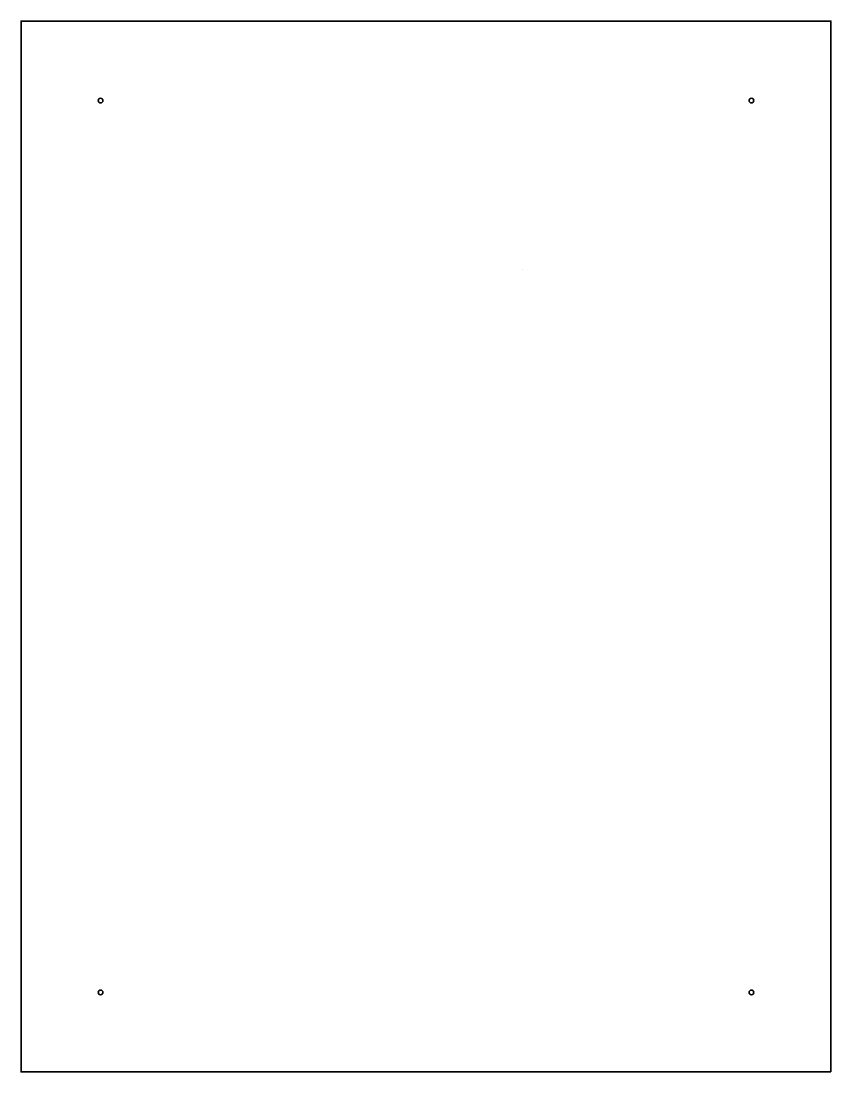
# Model space of a CAD drawing. Header units: millimetres. Extents: x -13 to 323, y -423 to 13.
import ezdxf

# ---------------------------------------------------------------- set-up
doc = ezdxf.new("R2010")
doc.units = ezdxf.units.MM
doc.header["$MEASUREMENT"] = 0
doc.layers.add('Layer 1', color=7, linetype='Continuous')

# ---------------------------------------------------------------- blocks, each defined once
blk = doc.blocks.new('block 3')
at = {"layer": 'Layer 1', "color": 12, "lineweight": 35, "true_color": 0xc01717}
blk.add_lwpolyline([(195, -90), (195, -90)], dxfattribs=at)
blk = doc.blocks.new('block 4')
at = {"layer": 'Layer 1', "color": 12, "lineweight": 35, "true_color": 0xc01717}
blk.add_open_spline([(20, -389), (20.55, -389), (21, -389.45), (21, -390), (21, -390.55), (20.55, -391), (20, -391), (19.45, -391), (19, -390.55), (19, -390), (19, -389.45), (19.45, -389), (20, -389)], degree=3, knots=[0, 0, 0, 0, 1, 1, 1, 2, 2, 2, 3, 3, 3, 4, 4, 4, 4], dxfattribs=at)
blk = doc.blocks.new('block 5')
at = {"layer": 'Layer 1', "color": 12, "lineweight": 35, "true_color": 0xc01717}
blk.add_open_spline([(20, -19), (20.55, -19), (21, -19.45), (21, -20), (21, -20.55), (20.55, -21), (20, -21), (19.45, -21), (19, -20.55), (19, -20), (19, -19.45), (19.45, -19), (20, -19)], degree=3, knots=[0, 0, 0, 0, 1, 1, 1, 2, 2, 2, 3, 3, 3, 4, 4, 4, 4], dxfattribs=at)
blk = doc.blocks.new('block 6')
at = {"layer": 'Layer 1', "color": 12, "lineweight": 35, "true_color": 0xc01717}
blk.add_open_spline([(290, -19), (290.55, -19), (291, -19.45), (291, -20), (291, -20.55), (290.55, -21), (290, -21), (289.45, -21), (289, -20.55), (289, -20), (289, -19.45), (289.45, -19), (290, -19)], degree=3, knots=[0, 0, 0, 0, 1, 1, 1, 2, 2, 2, 3, 3, 3, 4, 4, 4, 4], dxfattribs=at)
blk = doc.blocks.new('block 7')
at = {"layer": 'Layer 1', "color": 12, "lineweight": 35, "true_color": 0xc01717}
blk.add_open_spline([(290, -389), (290.55, -389), (291, -389.45), (291, -390), (291, -390.55), (290.55, -391), (290, -391), (289.45, -391), (289, -390.55), (289, -390), (289, -389.45), (289.45, -389), (290, -389)], degree=3, knots=[0, 0, 0, 0, 1, 1, 1, 2, 2, 2, 3, 3, 3, 4, 4, 4, 4], dxfattribs=at)
blk = doc.blocks.new('block 2')
at = {"layer": 'Layer 1'}
for name in ['block 5', 'block 6', 'block 3', 'block 4', 'block 7']:
    blk.add_blockref(name, (0, 0), dxfattribs=at)

msp = doc.modelspace()

# ---------------------------------------------------------------- linework, layer by layer
at = {"layer": 'Layer 1', "color": 250, "lineweight": 35, "true_color": 0x1c1c1b}
msp.add_lwpolyline([(323, -423), (-13, -423), (-13, 13), (323, 13), (323, -423)], dxfattribs=at)

# ---------------------------------------------------------------- block references
at = {"layer": 'Layer 1'}
msp.add_blockref('block 2', (0, 0), dxfattribs=at)

doc.saveas('drawing.dxf')
